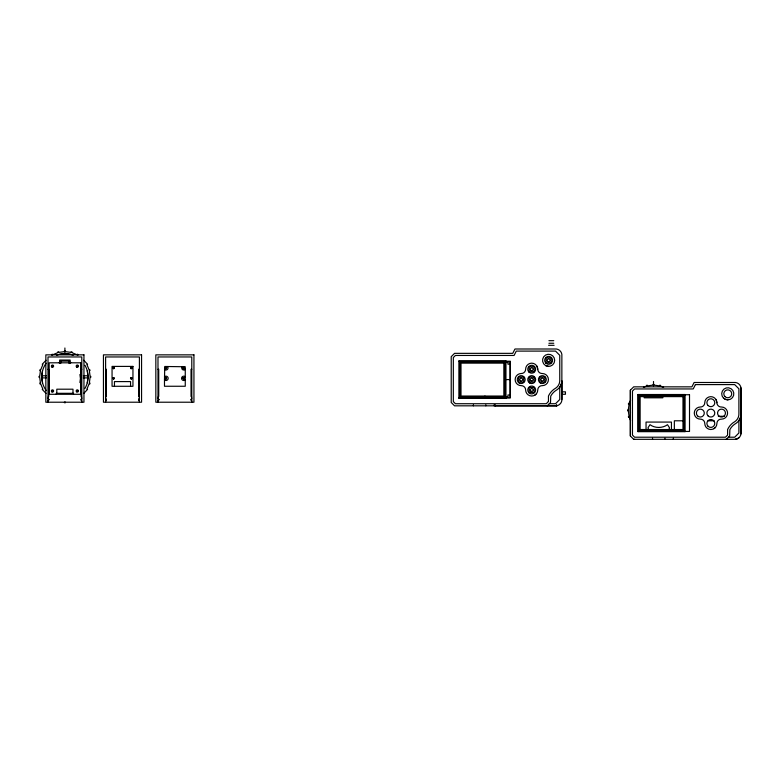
<?xml version="1.0" encoding="UTF-8"?>
<svg xmlns="http://www.w3.org/2000/svg" width="780" height="780" viewBox="0 0 780 780"><rect width="100%" height="100%" fill="white"/><g stroke="black" fill="none" stroke-linecap="round" stroke-linejoin="round"><path stroke-width="1.17" d="M48.74 400.374L48.74 399.331L47.999 401.164L48.74 399.331M81.793 400.959L80.954 400.257L81.793 398.541L80.954 399.448M106.343 399.331L105.612 401.164L106.451 399.448L105.612 398.541M139.405 400.959L138.557 400.257L139.405 398.541L138.557 399.448M158.73 400.374L158.73 399.331L157.989 401.164L158.73 399.331M164.482 379.86L164.482 386.256L185.26 386.256L185.26 366.756L164.746 366.483L164.482 379.86A2.155 2.155 0 0 0 166.569 380.416L167.086 380.201A2.155 2.155 0 0 0 167.72 377.013A2.155 2.155 0 0 0 164.482 376.808M191.782 400.959L190.944 400.257L191.782 398.541L190.944 399.448M630.357 435.981L630.357 390.175L633.692 386.841L691.918 386.841L694.102 382.493L735.559 382.493A6.367 6.367 0 0 1 741 387.933L741 433.875A6.367 6.367 0 0 1 735.559 439.315L633.692 439.315L630.357 435.981L630.357 390.175M644.231 395.714L644.231 397.81L662.805 397.81L662.805 395.714M673.296 439.315L673.296 438.262M674.349 430.17L674.349 420.79L684.001 420.79M735.559 438.984L736.885 438.984L739.196 437.512M741 433.875L741 387.933M559.484 387.455L560.02 386.704A11.222 11.222 0 0 0 561.824 381.478L561.863 380.591M738.621 420.947L739.167 420.196A11.222 11.222 0 0 0 740.961 414.97L741 414.082M42.529 370.841L41.74 376.837L42.529 382.834M79.911 382.561L80.438 378.534L79.911 374.517M87.263 382.834L88.052 376.837L87.263 370.841M556.413 405.824L556.598 404.771L556.598 405.824L454.555 405.824L451.22 402.49L451.22 356.684L454.555 353.35L512.782 353.35L514.956 349.001L556.413 349.001A6.367 6.367 0 0 1 561.863 354.442L561.863 400.384A6.367 6.367 0 0 1 556.413 405.824L557.096 405.697M669.035 429.78L669.445 427.664L667.495 424.7C662.571 428.356 654.917 428.356 650.003 424.7L648.053 427.664L648.453 429.78M630.591 400.218L629.275 403.397L628.612 403.221L628.397 404.03L629.06 404.215L628.309 409.909L627.617 409.909L627.617 410.748L628.309 410.748L629.06 416.452L628.397 416.627L628.612 417.436L629.275 417.261L630.591 420.449M77.864 355.222L78.205 354.627L77.483 354.198L77.132 354.793L71.828 352.599L72.004 351.936L71.194 351.721L71.019 352.385L65.315 351.634L65.315 350.941L64.477 350.941L64.477 351.634L58.783 352.385L58.597 351.721L57.788 351.936L57.964 352.599L52.66 354.793L52.309 354.198L51.587 354.627L51.928 355.222M46.069 360.223L42.257 364.26L42.851 364.601L40.657 369.905L39.995 369.73L39.77 370.549L40.433 370.724L39.683 376.418L39 376.418L39 377.257L39.683 377.257L40.433 382.96L39.77 383.136L39.995 383.945L40.657 383.77L42.851 389.084L42.257 389.425L46.069 393.452M83.723 393.452L87.535 389.425L86.941 389.084L89.135 383.77L89.797 383.945L90.022 383.136L89.359 382.96L90.109 377.257L90.792 377.257L90.792 376.418L90.109 376.418L89.359 370.724L90.022 370.549L89.797 369.73L89.135 369.905L86.941 364.601L87.535 364.26L83.723 360.223M185.26 369.272L185.143 369.427A1.999 1.999 0 0 1 182.325 369.427A1.999 1.999 0 0 1 182.325 366.6L182.481 366.483M47.999 397.225L48.74 396.425L48.74 369.272L47.999 369.272M105.612 397.225L106.343 396.425L106.343 369.272L105.612 369.272M157.989 397.225L158.73 396.425L158.73 369.272L157.989 369.272M458.894 398.151L459.947 397.098L504.894 397.098L505.947 398.151L505.947 361.023L458.894 361.023L458.894 398.151L505.947 398.151M458.894 361.023L459.947 362.076L504.894 362.076L505.947 361.023M638.03 431.642L639.083 430.589L684.031 430.589L685.084 431.642L685.084 394.514L638.03 394.514L638.03 431.642L685.084 431.642M638.03 394.514L639.083 395.567L684.031 395.567L685.084 394.514M547.18 405.824L550.514 402.538L550.719 396.201A15.278 15.278 0 0 1 555.974 390.429L556.764 389.951A11.213 11.213 0 0 0 561.824 381.478M726.317 439.315L729.651 436.03L729.856 429.692A15.278 15.278 0 0 1 735.111 423.92L735.901 423.442A11.213 11.213 0 0 0 740.961 414.97M534.729 395.216L535.987 394.251M713.866 428.707L715.124 427.742M643.402 387.406L646.581 386.09L646.405 385.427L647.225 385.203L647.4 385.876L653.094 385.125L653.094 384.433L653.942 384.433L653.942 385.125L659.636 385.876L659.812 385.203L660.621 385.427L660.445 386.09L663.634 387.406M58.9 354.471L64.896 353.681L70.892 354.471M548.925 340.685L553.761 340.685M548.925 343.258L553.761 343.258M548.584 345.316L554.102 345.316M63.843 353.818L64.789 353.818M459.108 361.238L510.374 361.238L510.374 397.946L459.108 397.946M506.386 361.657L509.993 361.657L509.993 397.517L459.566 397.517M505.576 362.456L507.956 362.456L507.956 364.202L509.993 364.202M81.793 369.272L81.052 369.272L81.052 396.425L81.793 397.225M139.405 369.272L138.665 369.272L138.665 396.425L139.405 397.225M191.782 369.272L191.041 369.272L191.041 396.425L191.782 397.225M46.449 375.784L41.876 375.784L41.876 377.89L46.449 377.89M83.343 375.784L87.916 375.784L87.916 377.89L83.343 377.89M506.015 379.587L510.374 379.587M561.863 383.37L561.863 399.565M562.204 391.833L565.442 391.833L565.442 394.28L562.204 394.28M509.993 394.973L507.956 394.973L507.956 396.718L505.576 396.718M643.841 396.298L663.195 396.298M549.315 403.718L555.545 403.718L559.757 399.506L559.757 387.075M556.598 405.795L494.159 405.795L494.159 404.771M718.361 416.286L724.396 416.286M707.996 420.79L714.168 420.79M728.452 437.209L734.682 437.209L738.894 432.998L738.894 420.566M633.692 439.315L634.569 439.315M548.623 366.385L545.591 365.576A6.064 6.064 0 0 1 545.591 355.075A6.064 6.064 0 0 1 554.687 360.321A6.064 6.064 0 0 1 545.591 365.576M727.759 399.877L724.727 399.067M167.271 366.483L167.417 366.6A1.999 1.999 0 0 1 167.417 369.427A1.999 1.999 0 0 1 164.599 369.427L164.482 369.272M157.989 398.541L158.837 399.448M47.999 398.541L48.848 399.448M716.089 399.691L716.898 402.724A4.329 4.329 0 0 0 721.5 407.014A6.064 6.064 0 0 1 727.565 413.078A6.064 6.064 0 0 1 721.5 419.143A4.329 4.329 0 0 0 716.898 423.462A6.064 6.064 0 0 1 710.833 429.517A6.064 6.064 0 0 1 704.769 423.462A4.319 4.319 0 0 0 700.342 419.143A6.064 6.064 0 0 1 694.278 413.078A6.064 6.064 0 0 1 700.342 407.014A4.319 4.319 0 0 0 704.769 402.724A6.064 6.064 0 0 1 710.833 396.659A6.064 6.064 0 0 1 716.898 402.724M536.942 366.2L537.761 369.232A4.329 4.329 0 0 0 542.363 373.523A6.064 6.064 0 0 1 548.418 379.587A6.064 6.064 0 0 1 542.363 385.651A4.329 4.329 0 0 0 537.761 389.971A6.064 6.064 0 0 1 531.697 396.026A6.064 6.064 0 0 1 525.632 389.971A4.319 4.319 0 0 0 521.196 385.651A6.064 6.064 0 0 1 515.141 379.587A6.064 6.064 0 0 1 521.196 373.523A4.319 4.319 0 0 0 525.632 369.232A6.064 6.064 0 0 1 531.697 363.168A6.064 6.064 0 0 1 537.761 369.232M684.031 395.567L684.031 430.589M671.443 430.228L671.443 422.077L646.045 422.077L646.045 430.228M664.969 438.262L664.969 439.315M653.513 381.488L653.513 386.002M652.529 438.262L652.529 439.315M639.083 395.567L639.083 430.589M504.894 362.076L504.894 397.098M495.212 404.771L495.212 405.824M485.833 404.771L485.833 405.824M484.945 396.045L484.945 397.946M473.382 404.771L473.382 405.824M459.947 362.076L459.947 397.098M191.782 402.217L191.782 356.957L157.989 356.957L157.989 402.217M139.405 402.217L139.405 356.957L105.612 356.957L105.612 402.217M130.562 386.285L130.562 381.595L114.455 381.595L114.455 386.285M81.793 402.217L81.793 356.957L47.999 356.957L47.999 402.217M73.515 394.29L73.515 393.315L56.277 393.315L56.277 394.29M72.989 393.315L72.989 389.2L56.803 389.2L56.803 393.315M70.161 363.041L70.161 360.058L59.631 360.058L59.631 363.041M69.108 363.529L69.108 361.111L60.684 361.111L60.684 363.529M65.315 402.051L65.315 402.733L64.477 402.733L64.477 402.051M64.896 347.997L64.896 352.511M630.484 412.747A23.156 23.156 0 0 1 630.484 407.911M60.938 362.056A15.298 15.298 0 0 0 59.036 362.7A15.337 15.337 0 0 1 60.928 362.027M68.855 362.056A15.298 15.298 0 0 1 70.756 362.7A15.337 15.337 0 0 0 68.864 362.027M84.952 365.264A23.156 23.156 0 0 1 84.952 388.421M46.157 390.448A23.156 23.156 0 0 1 46.157 363.226M56.599 355.222A23.156 23.156 0 0 1 73.193 355.222M185.26 379.86A2.155 2.155 0 0 1 183.173 380.416L182.656 380.201A2.155 2.155 0 0 1 182.023 377.013A2.155 2.155 0 0 1 185.26 376.808M548.467 401.447L546.312 403.718L455.432 403.718L453.326 401.612L453.326 357.562L455.432 355.456L514.088 355.456L516.262 351.107L555.545 351.107L559.757 355.319L559.757 380.543A9.116 9.116 0 0 1 557.827 386.159L557.329 386.734A9.116 9.116 0 0 1 555.604 388.196A17.384 17.384 0 0 0 548.457 396.026L548.467 401.447M51.987 365.995C52.65 367.994 53.518 364.611 51.987 365.995M112.837 367.79C113.89 371.085 115.401 365.459 112.837 367.79M113.129 367.877C113.763 369.886 114.718 366.454 113.129 367.877M112.837 378.163C113.89 381.459 115.401 375.833 112.837 378.163M113.129 378.193C113.773 380.191 114.709 376.798 113.129 378.193M130.504 367.79C131.566 371.085 133.068 365.459 130.504 367.79M130.864 367.877C131.508 369.886 132.424 366.454 130.864 367.877M130.504 378.163C131.566 381.459 133.068 375.833 130.504 378.163M130.864 378.193C131.508 380.201 132.424 376.779 130.864 378.193M165.155 367.79C166.237 371.144 167.768 365.42 165.155 367.79M165.516 367.877C166.14 369.886 167.095 366.454 165.516 367.877M165.145 378.095C166.237 381.517 167.797 375.687 165.145 378.095M165.516 378.193C166.159 380.201 167.076 376.779 165.516 378.193M182.891 367.79C183.963 371.144 185.494 365.42 182.891 367.79M183.242 367.877C183.895 369.876 184.792 366.473 183.242 367.877M182.871 378.095C183.963 381.517 185.533 375.687 182.871 378.095M183.242 378.193C183.885 380.201 184.801 376.779 183.242 378.193M52.036 390.702C52.104 392.769 53.957 389.776 52.036 390.702M76.84 390.702C76.957 392.788 78.702 389.756 76.84 390.702M695.399 384.598L693.225 388.947L634.569 388.947L632.463 391.053L632.463 435.103L634.569 437.209L725.458 437.209L727.594 435.103L727.594 429.517A17.384 17.384 0 0 1 734.74 421.688A9.116 9.116 0 0 0 736.466 420.225L736.963 419.65A9.116 9.116 0 0 0 738.894 414.034L738.894 388.801L734.682 384.598L695.399 384.598M76.928 365.761C76.498 367.858 78.956 365.274 76.928 365.761M83.947 354.851L45.845 354.851L45.845 402.217L83.947 402.217L83.947 354.851M141.56 354.851L103.447 354.851L103.447 402.217L141.56 402.217L141.56 354.851M193.937 354.851L155.834 354.851L155.834 402.217L193.937 402.217L193.937 354.851M551.129 357.825L546.127 357.825L546.127 362.827L551.129 362.827L551.129 357.825M80.623 362.807L49.169 362.807L49.169 394.29L80.623 394.29L80.623 362.807M503.841 363.129L460.999 363.129L460.999 396.045L503.841 396.045L503.841 363.129M132.951 366.405L112.057 366.405L112.057 386.285L132.951 386.285L132.951 366.405M534.193 366.727L529.201 366.727L529.201 371.728L534.193 371.728L534.193 366.727M523.702 377.091L518.7 377.091L518.7 382.093L523.702 382.093L523.702 377.091M534.193 377.091L529.201 377.091L529.201 382.093L534.193 382.093L534.193 377.091M544.859 377.091L539.858 377.091L539.858 382.093L544.859 382.093L544.859 377.091M534.193 387.465L529.201 387.465L529.201 392.467L534.193 392.467L534.193 387.465M689.51 394.729L638.245 394.729L638.245 431.438L689.51 431.438L689.51 394.729M682.978 396.62L640.136 396.62L640.136 429.536L682.978 429.536L682.978 396.62M723.479 398.102A6.064 6.064 0 0 0 733.619 395.382A6.064 6.064 0 0 0 726.19 387.962A6.064 6.064 0 0 0 723.479 398.102M708.035 415.877A3.958 3.958 0 0 0 714.655 414.102A3.958 3.958 0 0 0 709.81 409.256A3.958 3.958 0 0 0 708.035 415.877M708.035 426.26A3.958 3.958 0 0 0 714.655 424.486A3.958 3.958 0 0 0 709.81 419.64A3.958 3.958 0 0 0 708.035 426.26M708.035 405.522A3.958 3.958 0 0 0 714.655 403.748A3.958 3.958 0 0 0 709.81 398.902A3.958 3.958 0 0 0 708.035 405.522M697.544 415.877A3.958 3.958 0 0 0 704.164 414.102A3.958 3.958 0 0 0 699.319 409.256A3.958 3.958 0 0 0 697.544 415.877M719.521 416.51A3.958 3.958 0 0 0 725.458 413.078A3.958 3.958 0 0 0 719.521 409.656A3.958 3.958 0 0 0 719.521 416.51M724.961 396.61A3.958 3.958 0 0 0 731.582 394.836A3.958 3.958 0 0 0 726.736 389.99A3.958 3.958 0 0 0 724.961 396.61M76.742 367.097A1.111 1.111 0 0 0 78.409 366.132A1.111 1.111 0 0 0 76.742 365.177A1.111 1.111 0 0 0 76.742 367.097M51.938 367.097A1.111 1.111 0 0 0 53.605 366.132A1.111 1.111 0 0 0 51.938 365.177A1.111 1.111 0 0 0 51.938 367.097M51.938 391.93A1.111 1.111 0 0 0 53.605 390.965A1.111 1.111 0 0 0 51.938 390.01A1.111 1.111 0 0 0 51.938 391.93M76.508 391.755A1.111 1.111 0 0 0 78.37 391.258A1.111 1.111 0 0 0 77.005 389.893A1.111 1.111 0 0 0 76.508 391.755M547.911 361.559A1.423 1.423 0 0 0 550.046 360.321A1.423 1.423 0 0 0 547.911 359.093A1.423 1.423 0 0 0 547.911 361.559M530.985 380.825A1.423 1.423 0 0 0 533.12 379.587A1.423 1.423 0 0 0 530.985 378.349A1.423 1.423 0 0 0 530.985 380.825M530.985 370.461A1.423 1.423 0 0 0 533.12 369.232A1.423 1.423 0 0 0 530.985 367.994A1.423 1.423 0 0 0 530.985 370.461M541.651 380.825A1.423 1.423 0 0 0 543.787 379.587A1.423 1.423 0 0 0 541.651 378.349A1.423 1.423 0 0 0 541.651 380.825M520.484 380.825A1.423 1.423 0 0 0 522.629 379.587A1.423 1.423 0 0 0 520.484 378.349A1.423 1.423 0 0 0 520.484 380.825M530.985 391.199A1.423 1.423 0 0 0 533.12 389.971A1.423 1.423 0 0 0 530.985 388.732A1.423 1.423 0 0 0 530.985 391.199M529.717 383.019A3.958 3.958 0 0 0 535.655 379.587A3.958 3.958 0 0 0 529.717 376.165A3.958 3.958 0 0 0 529.717 383.019M528.899 392.769A3.958 3.958 0 0 0 535.519 390.994A3.958 3.958 0 0 0 530.673 386.149A3.958 3.958 0 0 0 528.899 392.769M528.899 372.031A3.958 3.958 0 0 0 535.519 370.256A3.958 3.958 0 0 0 530.673 365.41A3.958 3.958 0 0 0 528.899 372.031M519.226 383.019A3.958 3.958 0 0 0 525.154 379.587A3.958 3.958 0 0 0 519.226 376.165A3.958 3.958 0 0 0 519.226 383.019M540.384 383.019A3.958 3.958 0 0 0 546.312 379.587A3.958 3.958 0 0 0 540.384 376.165A3.958 3.958 0 0 0 540.384 383.019M545.825 363.119A3.958 3.958 0 0 0 552.445 361.345A3.958 3.958 0 0 0 547.599 356.499A3.958 3.958 0 0 0 545.825 363.119"/></g></svg>
